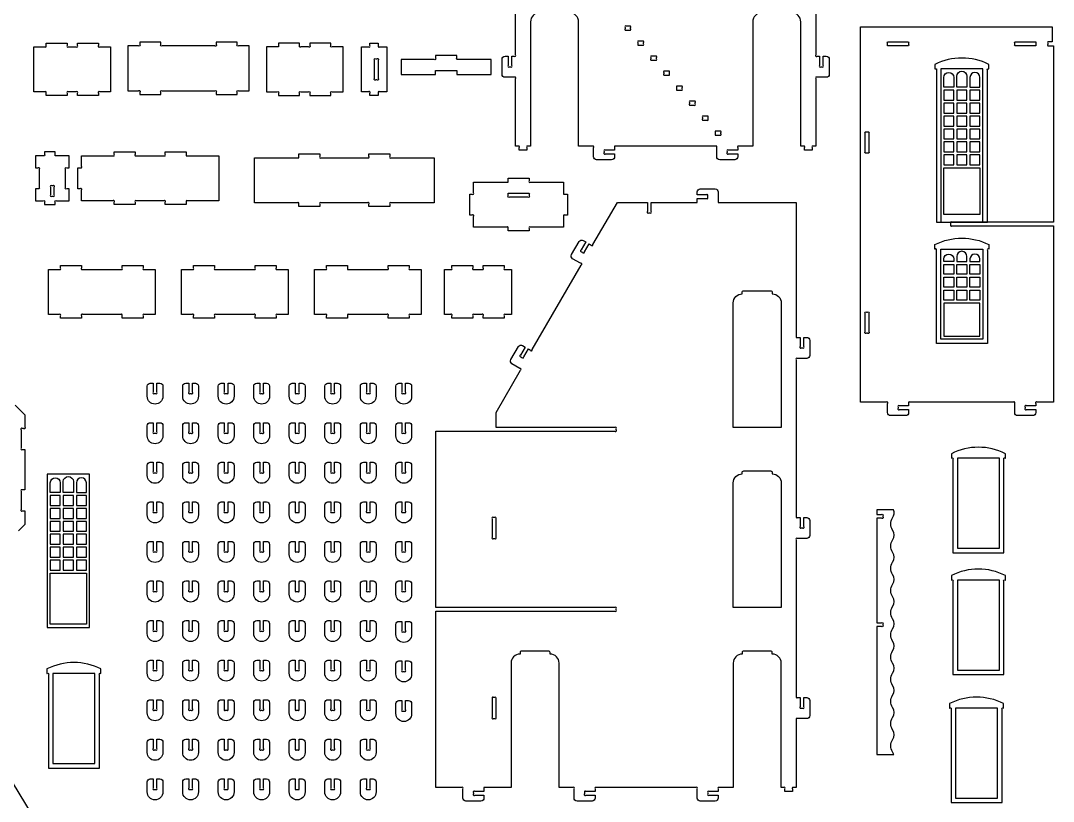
# Model space of a CAD drawing. Extents: x 40 to 213, y -58 to 93.
# Drawn here: x 144.1 to 212.9, y 8.4 to 60.5 of the extents above; entities that cross this region are included whole.
import ezdxf

# ---------------------------------------------------------------- set-up
doc = ezdxf.new("R2010")
doc.units = 0
doc.header["$MEASUREMENT"] = 0
doc.layers.get('0').update_dxf_attribs({"linetype": 'CONTINUOUS'})

msp = doc.modelspace()

# ---------------------------------------------------------------- linework, layer by layer
for points in [[(197.049, 68.607), (197.049, 58.183, 1), (197.137, 58.095), (197.299, 58.095), (197.299, 57.483, 1), (197.387, 57.395), (197.461, 57.395, 1), (197.549, 57.483), (197.549, 58.095), (197.749, 58.095, -0.414214), (197.949, 57.895), (197.949, 56.895, -0.414214), (197.749, 56.695), (197.137, 56.695, 1), (197.049, 56.607), (197.049, 52.095), (196.887, 52.095, 1), (196.799, 52.007), (196.799, 51.845), (196.299, 51.845), (196.299, 52.007, 1), (196.211, 52.095), (196.049, 52.095), (196.049, 60.395, 0.414214), (195.449, 60.995)], [(178.649, 60.995, 0.414214), (178.049, 60.395), (178.049, 52.095), (177.887, 52.095, 1), (177.799, 52.007), (177.799, 51.845), (177.299, 51.845), (177.299, 52.007, 1), (177.211, 52.095), (177.049, 52.095), (177.049, 56.607, 1), (176.961, 56.695), (176.349, 56.695, -0.414214), (176.149, 56.895), (176.149, 57.895, -0.414214), (176.349, 58.095), (176.549, 58.095), (176.549, 57.483, 1), (176.637, 57.395), (176.711, 57.395, 1), (176.799, 57.483), (176.799, 58.095), (176.961, 58.095, 1), (177.049, 58.183), (177.049, 63.845)], [(193.449, 60.995, 0.414214), (192.849, 60.395), (192.849, 52.095), (191.937, 52.095, 1), (191.849, 52.007), (191.849, 51.845), (191.237, 51.845, 1), (191.149, 51.757), (191.149, 51.683, 1), (191.237, 51.595), (191.849, 51.595), (191.849, 51.395, -0.414214), (191.649, 51.195), (190.649, 51.195, -0.414214), (190.449, 51.395), (190.449, 52.007, 1), (190.361, 52.095), (183.737, 52.095, 1), (183.649, 52.007), (183.649, 51.845), (183.037, 51.845, 1), (182.949, 51.757), (182.949, 51.683, 1), (183.037, 51.595), (183.649, 51.595), (183.649, 51.395, -0.414214), (183.449, 51.195), (182.449, 51.195, -0.414214), (182.249, 51.395), (182.249, 52.007, 1), (182.161, 52.095), (181.249, 52.095), (181.249, 60.395, 0.414214), (180.649, 60.995)], [(143.719, 34.844), (144.361, 34.202), (144.361, 33.383, -1), (144.272, 33.295), (144.199, 33.295, 1), (144.111, 33.207), (144.111, 31.983, 1), (144.199, 31.895), (144.361, 31.895), (144.361, 29.195), (144.199, 29.195, 1), (144.111, 29.106), (144.111, 27.883, 1), (144.199, 27.795), (144.361, 27.795), (144.361, 26.887), (143.944, 26.47)]]:
    msp.add_lwpolyline(points, format="xyb")
for points in [[(184.431, 59.845), (184.627, 59.845, 1), (184.716, 59.933), (184.716, 60.007, 1), (184.627, 60.095), (184.431, 60.095, 1), (184.342, 60.007), (184.342, 59.933, 1)], [(212.799, 59.05), (212.587, 59.05, 1), (212.499, 58.962), (212.499, 58.888, 1), (212.587, 58.8), (212.872, 58.8), (212.872, 47.05), (206.119, 47.05, 1), (206.031, 46.962), (206.031, 46.888, 1), (206.119, 46.8), (212.872, 46.8), (212.872, 35.05), (211.788, 35.05, 1), (211.699, 34.962), (211.699, 34.8), (211.088, 34.8, 1), (210.999, 34.712), (210.999, 34.638, 1), (211.088, 34.55), (211.699, 34.55), (211.699, 34.35, -0.414214), (211.499, 34.15), (210.499, 34.15, -0.414214), (210.299, 34.35), (210.299, 34.962, 1), (210.211, 35.05), (203.319, 35.05, 1), (203.231, 34.962), (203.231, 34.8), (202.619, 34.8, 1), (202.531, 34.712), (202.531, 34.638, 1), (202.619, 34.55), (203.231, 34.55), (203.231, 34.35, -0.414214), (203.031, 34.15), (202.031, 34.15, -0.414214), (201.831, 34.35), (201.831, 34.962, 1), (201.743, 35.05), (200.031, 35.05), (200.031, 60.05), (212.799, 60.05)], [(150.067, 55.728), (149.352, 55.728, 1), (149.264, 55.639), (149.264, 55.478), (147.864, 55.478), (147.864, 55.639, 1), (147.775, 55.728), (147.264, 55.728, 1), (147.176, 55.639), (147.176, 55.478), (145.776, 55.478), (145.776, 55.639, 1), (145.687, 55.728), (144.972, 55.728), (144.972, 58.728), (145.687, 58.728, 1), (145.776, 58.816), (145.776, 58.978), (147.176, 58.978), (147.176, 58.816, 1), (147.264, 58.728), (147.775, 58.728, 1), (147.864, 58.816), (147.864, 58.978), (149.264, 58.978), (149.264, 58.816, 1), (149.352, 58.728), (150.067, 58.728)], [(153.42, 55.545), (153.42, 55.707, -1), (153.509, 55.795), (157.02, 55.795, -1), (157.108, 55.707), (157.108, 55.545), (158.508, 55.545), (158.508, 55.707, -1), (158.596, 55.795), (159.312, 55.795), (159.312, 58.795), (158.596, 58.795, -1), (158.508, 58.884), (158.508, 59.045), (157.108, 59.045), (157.108, 58.884, -1), (157.02, 58.795), (153.509, 58.795, -1), (153.42, 58.884), (153.42, 59.045), (152.02, 59.045), (152.02, 58.884, -1), (151.932, 58.795), (151.217, 58.795), (151.217, 55.795), (151.932, 55.795, -1), (152.02, 55.707), (152.02, 55.545)], [(164.752, 55.478), (164.752, 55.639, -1), (164.841, 55.728), (165.556, 55.728), (165.556, 58.728), (164.841, 58.728, -1), (164.752, 58.816), (164.752, 58.978), (163.352, 58.978), (163.352, 58.816, -1), (163.264, 58.728), (162.753, 58.728, -1), (162.665, 58.816), (162.665, 58.978), (161.265, 58.978), (161.265, 58.728), (160.461, 58.728), (160.461, 55.728), (161.176, 55.728, -1), (161.265, 55.639), (161.265, 55.478), (162.665, 55.478), (162.665, 55.639, -1), (162.753, 55.728), (163.264, 55.728, -1), (163.352, 55.639), (163.352, 55.478)], [(168.466, 55.728), (167.994, 55.728, 1), (167.906, 55.639), (167.906, 55.478), (167.346, 55.478), (167.346, 55.639, 1), (167.258, 55.728), (166.787, 55.728), (166.787, 58.728), (167.258, 58.728, 1), (167.346, 58.816), (167.346, 58.978), (167.906, 58.978), (167.906, 58.816, 1), (167.994, 58.728), (168.466, 58.728)], [(185.201, 59.007), (185.201, 58.933, 1), (185.29, 58.845), (185.487, 58.845, 1), (185.575, 58.933), (185.575, 59.007, 1), (185.487, 59.095), (185.29, 59.095, 1)], [(201.919, 59.05), (203.143, 59.05, -1), (203.231, 58.962), (203.231, 58.888, -1), (203.143, 58.8), (201.919, 58.8, -1), (201.831, 58.888), (201.831, 58.962, -1)], [(211.611, 58.8), (210.388, 58.8, -1), (210.299, 58.888), (210.299, 58.962, -1), (210.388, 59.05), (211.611, 59.05, -1), (211.699, 58.962), (211.699, 58.888, -1)], [(167.906, 57.839), (167.906, 56.616, -1), (167.818, 56.528), (167.744, 56.528, -1), (167.656, 56.616), (167.656, 57.839, -1), (167.744, 57.928), (167.818, 57.928, -1)], [(171.728, 56.888), (171.728, 57.049, -1), (171.816, 57.138), (173.039, 57.138, -1), (173.128, 57.049), (173.128, 56.888), (175.428, 56.888), (175.428, 57.888), (173.216, 57.888, -1), (173.128, 57.976), (173.128, 58.138), (171.728, 58.138), (171.728, 57.976, -1), (171.639, 57.888), (169.428, 57.888), (169.428, 56.888)], [(186.434, 57.933), (186.434, 58.007, 1), (186.346, 58.095), (186.149, 58.095, 1), (186.061, 58.007), (186.061, 57.933, 1), (186.149, 57.845), (186.346, 57.845, 1)], [(204.978, 57.25), (204.989, 57.25, -1), (205.078, 57.162), (205.078, 47.05), (208.478, 47.05), (208.478, 57.162, -1), (208.566, 57.25), (208.578, 57.25), (208.578, 57.55, 0.238913), (204.978, 57.55)], [(187.008, 56.845), (187.205, 56.845, 1), (187.293, 56.933), (187.293, 57.007, 1), (187.205, 57.095), (187.008, 57.095, 1), (186.92, 57.007), (186.92, 56.933, 1)], [(206.438, 56.028), (206.438, 56.76, -1), (207.118, 56.76), (207.118, 56.028)], [(206.238, 56.688), (206.238, 56.028), (205.578, 56.028), (205.578, 56.688, -1)], [(207.318, 56.688), (207.318, 56.028), (207.978, 56.028), (207.978, 56.688, 1)], [(187.867, 55.845), (188.064, 55.845, 1), (188.152, 55.933), (188.152, 56.007, 1), (188.064, 56.095), (187.867, 56.095, 1), (187.779, 56.007), (187.779, 55.933, 1)], [(188.726, 54.845), (188.923, 54.845, 1), (189.011, 54.933), (189.011, 55.007, 1), (188.923, 55.095), (188.726, 55.095, 1), (188.638, 55.007), (188.638, 54.933, 1)], [(189.585, 53.845), (189.782, 53.845, 1), (189.87, 53.933), (189.87, 54.007, 1), (189.782, 54.095), (189.585, 54.095, 1), (189.497, 54.007), (189.497, 53.933, 1)], [(190.444, 52.845), (190.641, 52.845, 1), (190.729, 52.933), (190.729, 53.007, 1), (190.641, 53.095), (190.444, 53.095, 1), (190.356, 53.007), (190.356, 52.933, 1)], [(200.581, 52.962), (200.581, 51.738, -1), (200.493, 51.65), (200.456, 51.65), (200.419, 51.65, -1), (200.331, 51.738), (200.331, 52.962, -1), (200.419, 53.05), (200.493, 53.05, -1)], [(146.374, 48.22), (146.374, 48.382, -1), (146.463, 48.47), (147.324, 48.47), (147.324, 49.27), (147.163, 49.27, -1), (147.074, 49.358), (147.074, 50.582, -1), (147.163, 50.67), (147.324, 50.67), (147.324, 51.47), (146.463, 51.47, -1), (146.374, 51.558), (146.374, 51.72), (145.674, 51.72), (145.674, 51.558, -1), (145.586, 51.47), (145.074, 51.47), (145.074, 50.67), (145.236, 50.67, -1), (145.324, 50.582), (145.324, 49.358, -1), (145.236, 49.27), (145.074, 49.27), (145.074, 48.47), (145.586, 48.47, -1), (145.674, 48.382), (145.674, 48.22)], [(157.288, 48.47), (155.206, 48.47, 1), (155.118, 48.382), (155.118, 48.22), (153.718, 48.22), (153.718, 48.382, 1), (153.63, 48.47), (151.799, 48.47, 1), (151.71, 48.382), (151.71, 48.22), (150.31, 48.22), (150.31, 48.382, 1), (150.222, 48.47), (148.141, 48.47), (148.141, 49.182, 1), (148.052, 49.27), (147.891, 49.27), (147.891, 50.67), (148.052, 50.67, 1), (148.141, 50.758), (148.141, 51.47), (150.222, 51.47, 1), (150.31, 51.558), (150.31, 51.72), (151.71, 51.72), (151.71, 51.558, 1), (151.799, 51.47), (153.63, 51.47, 1), (153.718, 51.558), (153.718, 51.72), (155.118, 51.72), (155.118, 51.558, 1), (155.206, 51.47), (157.288, 51.47)], [(164.006, 51.585), (164.006, 51.424, 1), (164.094, 51.335), (167.184, 51.335, 1), (167.272, 51.424), (167.272, 51.585), (168.672, 51.585), (168.672, 51.424, 1), (168.761, 51.335), (171.621, 51.335), (171.621, 48.335), (168.761, 48.335, 1), (168.672, 48.247), (168.672, 48.085), (167.272, 48.085), (167.272, 48.247, 1), (167.184, 48.335), (164.094, 48.335, 1), (164.006, 48.247), (164.006, 48.085), (162.606, 48.085), (162.606, 48.247, 1), (162.518, 48.335), (159.658, 48.335), (159.658, 51.335), (162.518, 51.335, 1), (162.606, 51.424), (162.606, 51.585)], [(176.551, 46.463), (176.551, 46.625, 1), (176.463, 46.713), (174.251, 46.713), (174.251, 47.425, 1), (174.163, 47.513), (174.001, 47.513), (174.001, 48.913), (174.163, 48.913, 1), (174.251, 49.002), (174.251, 49.713), (176.463, 49.713, 1), (176.551, 49.802), (176.551, 49.963), (177.951, 49.963), (177.951, 49.802, 1), (178.039, 49.713), (180.251, 49.713), (180.251, 49.002, 1), (180.339, 48.913), (180.501, 48.913), (180.501, 47.513), (180.339, 47.513, 1), (180.251, 47.425), (180.251, 46.713), (178.039, 46.713, 1), (177.951, 46.625), (177.951, 46.463)], [(146.074, 49.382), (146.074, 48.858, 1), (146.163, 48.77), (146.236, 48.77, 1), (146.324, 48.858), (146.324, 49.382, 1), (146.236, 49.47), (146.163, 49.47, 1)], [(185.918, 47.663), (185.991, 47.663, 1), (186.08, 47.752), (186.08, 48.363), (189.147, 48.363), (189.147, 48.613), (189.758, 48.613, 1), (189.847, 48.702), (189.847, 48.775, 1), (189.758, 48.863), (189.147, 48.863), (189.147, 49.063, -0.414214), (189.347, 49.263), (190.347, 49.263, -0.414214), (190.547, 49.063), (190.547, 48.363), (195.747, 48.363), (195.747, 39.452, 1), (195.835, 39.363), (195.997, 39.363), (195.997, 38.752, 1), (196.085, 38.663), (196.158, 38.663, 1), (196.247, 38.752), (196.247, 39.363), (196.447, 39.363, -0.414214), (196.647, 39.163), (196.647, 38.163, -0.414214), (196.447, 37.963), (195.835, 37.963, 1), (195.747, 37.875), (195.747, 27.452, 1), (195.835, 27.363), (195.997, 27.363), (195.997, 26.752, 1), (196.085, 26.663), (196.158, 26.663, 1), (196.247, 26.752), (196.247, 27.363), (196.447, 27.363, -0.414214), (196.647, 27.163), (196.647, 26.163, -0.414214), (196.447, 25.963), (195.835, 25.963, 1), (195.747, 25.875), (195.747, 15.452, 1), (195.835, 15.363), (195.997, 15.363), (195.997, 14.752, 1), (196.085, 14.663), (196.158, 14.663, 1), (196.247, 14.752), (196.247, 15.363), (196.447, 15.363, -0.414214), (196.647, 15.163), (196.647, 14.163, -0.414214), (196.447, 13.963), (195.747, 13.963), (195.747, 9.363), (195.585, 9.363, 1), (195.497, 9.275), (195.497, 9.113), (194.997, 9.113), (194.997, 9.275, 1), (194.908, 9.363), (194.747, 9.363), (194.747, 17.663, 0.414214), (194.147, 18.263), (194.147, 18.363, 0.414214), (194.047, 18.463), (192.247, 18.463, 0.414214), (192.147, 18.363), (192.147, 18.263, 0.414214), (191.547, 17.663), (191.547, 9.363), (190.635, 9.363, 1), (190.547, 9.275), (190.547, 9.113), (189.935, 9.113, 1), (189.847, 9.025), (189.847, 8.952, 1), (189.935, 8.863), (190.547, 8.863), (190.547, 8.663, -0.414214), (190.347, 8.463), (189.347, 8.463, -0.414214), (189.147, 8.663), (189.147, 9.275, 1), (189.058, 9.363), (182.435, 9.363, 1), (182.347, 9.275), (182.347, 9.113), (181.735, 9.113, 1), (181.647, 9.025), (181.647, 8.952, 1), (181.735, 8.863), (182.347, 8.863), (182.347, 8.663, -0.414214), (182.147, 8.463), (181.147, 8.463, -0.414214), (180.947, 8.663), (180.947, 9.275, 1), (180.858, 9.363), (179.947, 9.363), (179.947, 17.663, 0.414214), (179.347, 18.263), (179.347, 18.363, 0.414214), (179.247, 18.463), (177.447, 18.463, 0.414214), (177.347, 18.363), (177.347, 18.263, 0.414214), (176.747, 17.663), (176.747, 9.363), (175.035, 9.363, 1), (174.947, 9.275), (174.947, 9.113), (174.335, 9.113, 1), (174.247, 9.025), (174.247, 8.952, 1), (174.335, 8.863), (174.947, 8.863), (174.947, 8.663, -0.414214), (174.747, 8.463), (173.747, 8.463, -0.414214), (173.547, 8.663), (173.547, 9.275, 1), (173.458, 9.363), (171.747, 9.363), (171.747, 21.113), (183.658, 21.113, 1), (183.747, 21.202), (183.747, 21.275, 1), (183.658, 21.363), (171.747, 21.363), (171.747, 33.113), (183.658, 33.113, 1), (183.747, 33.202), (183.747, 33.275, 1), (183.658, 33.363), (175.747, 33.363), (175.747, 34.363), (177.373, 37.181, 1), (177.341, 37.301), (176.811, 37.607, -0.414214), (176.738, 37.88), (177.238, 38.746, -0.414214), (177.511, 38.82), (177.684, 38.72), (177.379, 38.19, 1), (177.411, 38.069), (177.474, 38.033, 1), (177.595, 38.065), (177.901, 38.595), (178.041, 38.514, 1), (178.162, 38.546), (181.415, 44.181, 1), (181.382, 44.301), (180.853, 44.607, -0.414214), (180.78, 44.88), (181.28, 45.746, -0.414214), (181.553, 45.82), (181.726, 45.72), (181.42, 45.19, 1), (181.452, 45.069), (181.516, 45.033, 1), (181.637, 45.065), (181.942, 45.595), (182.082, 45.514, 1), (182.203, 45.546), (183.83, 48.363), (185.83, 48.363), (185.83, 47.752, 1)], [(177.863, 48.713), (176.639, 48.713, -1), (176.551, 48.802), (176.551, 48.875, -1), (176.639, 48.963), (177.863, 48.963, -1), (177.951, 48.875), (177.951, 48.802, -1)], [(208.578, 45.25), (208.566, 45.25, 1), (208.478, 45.162), (208.478, 38.95), (205.078, 38.95), (205.078, 45.162, 1), (204.989, 45.25), (204.978, 45.25), (204.978, 45.55, -0.238913), (208.578, 45.55)], [(206.238, 44.588), (206.238, 44.428), (205.578, 44.428), (205.578, 44.588, -1)], [(207.118, 44.428), (207.118, 44.76, 1), (206.438, 44.76), (206.438, 44.428)], [(207.318, 44.588), (207.318, 44.428), (207.978, 44.428), (207.978, 44.588, 1)], [(153.044, 40.895), (152.329, 40.895, 1), (152.241, 40.807), (152.241, 40.645), (150.841, 40.645), (150.841, 40.807, 1), (150.752, 40.895), (148.229, 40.895, 1), (148.14, 40.807), (148.14, 40.645), (146.74, 40.645), (146.74, 40.807, 1), (146.652, 40.895), (145.937, 40.895), (145.937, 43.895), (146.652, 43.895, 1), (146.74, 43.983), (146.74, 44.145), (148.14, 44.145), (148.14, 43.983, 1), (148.229, 43.895), (150.752, 43.895, 1), (150.841, 43.983), (150.841, 44.145), (152.241, 44.145), (152.241, 43.983, 1), (152.329, 43.895), (153.044, 43.895)], [(154.799, 43.895), (155.514, 43.895, 1), (155.603, 43.983), (155.603, 44.145), (157.003, 44.145), (157.003, 43.983, 1), (157.091, 43.895), (159.615, 43.895, 1), (159.703, 43.983), (159.703, 44.145), (161.103, 44.145), (161.103, 43.983, 1), (161.191, 43.895), (161.907, 43.895), (161.907, 40.895), (161.191, 40.895, 1), (161.103, 40.807), (161.103, 40.645), (159.703, 40.645), (159.703, 40.807, 1), (159.615, 40.895), (157.091, 40.895, 1), (157.003, 40.807), (157.003, 40.645), (155.603, 40.645), (155.603, 40.807, 1), (155.514, 40.895), (154.799, 40.895)], [(163.661, 43.895), (164.377, 43.895, 1), (164.465, 43.983), (164.465, 44.145), (165.865, 44.145), (165.865, 43.983, 1), (165.953, 43.895), (168.477, 43.895, 1), (168.565, 43.983), (168.565, 44.145), (169.965, 44.145), (169.965, 43.983, 1), (170.054, 43.895), (170.769, 43.895), (170.769, 40.895), (170.054, 40.895, 1), (169.965, 40.807), (169.965, 40.645), (168.565, 40.645), (168.565, 40.807, 1), (168.477, 40.895), (165.953, 40.895, 1), (165.865, 40.807), (165.865, 40.645), (164.465, 40.645), (164.465, 40.807, 1), (164.377, 40.895), (163.661, 40.895)], [(172.32, 43.895), (172.718, 43.895, 1), (172.807, 43.983), (172.807, 44.145), (174.207, 44.145), (174.207, 43.983, 1), (174.295, 43.895), (174.806, 43.895, 1), (174.894, 43.983), (174.894, 44.145), (176.294, 44.145), (176.294, 43.983, 1), (176.383, 43.895), (176.781, 43.895), (176.781, 40.895), (176.383, 40.895, 1), (176.294, 40.807), (176.294, 40.645), (174.894, 40.645), (174.894, 40.807, 1), (174.806, 40.895), (174.295, 40.895, 1), (174.207, 40.807), (174.207, 40.645), (172.807, 40.645), (172.807, 40.807, 1), (172.718, 40.895), (172.32, 40.895)], [(194.747, 41.663), (194.747, 33.363), (191.547, 33.363), (191.547, 41.663, -0.414214), (192.147, 42.263), (192.147, 42.363, -0.414214), (192.247, 42.463), (194.047, 42.463, -0.414214), (194.147, 42.363), (194.147, 42.263, -0.414214)], [(200.581, 40.962), (200.581, 39.738, -1), (200.493, 39.65), (200.456, 39.65), (200.419, 39.65, -1), (200.331, 39.738), (200.331, 40.962, -1), (200.419, 41.05), (200.493, 41.05, -1)], [(152.912, 36.315), (152.912, 35.704, 1), (153.001, 35.615), (153.074, 35.615, 1), (153.162, 35.704), (153.162, 36.315), (153.362, 36.315, -0.414214), (153.562, 36.115), (153.562, 35.44, -1), (152.512, 35.44), (152.512, 36.115, -0.414214), (152.712, 36.315)], [(155.279, 36.315), (155.279, 35.704, 1), (155.367, 35.615), (155.441, 35.615, 1), (155.529, 35.704), (155.529, 36.315), (155.729, 36.315, -0.414214), (155.929, 36.115), (155.929, 35.44, -1), (154.879, 35.44), (154.879, 36.115, -0.414214), (155.079, 36.315)], [(157.646, 36.315), (157.646, 35.704, 1), (157.734, 35.615), (157.807, 35.615, 1), (157.896, 35.704), (157.896, 36.315), (158.096, 36.315, -0.414214), (158.296, 36.115), (158.296, 35.44, -1), (157.246, 35.44), (157.246, 36.115, -0.414214), (157.446, 36.315)], [(160.012, 36.315), (160.012, 35.704, 1), (160.101, 35.615), (160.174, 35.615, 1), (160.262, 35.704), (160.262, 36.315), (160.462, 36.315, -0.414214), (160.662, 36.115), (160.662, 35.44, -1), (159.612, 35.44), (159.612, 36.115, -0.414214), (159.812, 36.315)], [(162.379, 36.315), (162.379, 35.704, 1), (162.467, 35.615), (162.54, 35.615, 1), (162.629, 35.704), (162.629, 36.315), (162.829, 36.315, -0.414214), (163.029, 36.115), (163.029, 35.44, -1), (161.979, 35.44), (161.979, 36.115, -0.414214), (162.179, 36.315)], [(164.745, 36.315), (164.745, 35.704, 1), (164.834, 35.615), (164.907, 35.615, 1), (164.995, 35.704), (164.995, 36.315), (165.195, 36.315, -0.414214), (165.395, 36.115), (165.395, 35.44, -1), (164.345, 35.44), (164.345, 36.115, -0.414214), (164.545, 36.315)], [(167.112, 36.315), (167.112, 35.704, 1), (167.2, 35.615), (167.274, 35.615, 1), (167.362, 35.704), (167.362, 36.315), (167.562, 36.315, -0.414214), (167.762, 36.115), (167.762, 35.44, -1), (166.712, 35.44), (166.712, 36.115, -0.414214), (166.912, 36.315)], [(169.479, 36.315), (169.479, 35.704, 1), (169.567, 35.615), (169.64, 35.615, 1), (169.729, 35.704), (169.729, 36.315), (169.929, 36.315, -0.414214), (170.129, 36.115), (170.129, 35.44, -1), (169.079, 35.44), (169.079, 36.115, -0.414214), (169.279, 36.315)], [(152.912, 33.678), (152.912, 33.067, 1), (153.001, 32.978), (153.074, 32.978, 1), (153.162, 33.067), (153.162, 33.678), (153.362, 33.678, -0.414214), (153.562, 33.478), (153.562, 32.803, -1), (152.512, 32.803), (152.512, 33.478, -0.414214), (152.712, 33.678)], [(155.279, 33.678), (155.279, 33.067, 1), (155.367, 32.978), (155.441, 32.978, 1), (155.529, 33.067), (155.529, 33.678), (155.729, 33.678, -0.414214), (155.929, 33.478), (155.929, 32.803, -1), (154.879, 32.803), (154.879, 33.478, -0.414214), (155.079, 33.678)], [(157.646, 33.678), (157.646, 33.067, 1), (157.734, 32.978), (157.807, 32.978, 1), (157.896, 33.067), (157.896, 33.678), (158.096, 33.678, -0.414214), (158.296, 33.478), (158.296, 32.803, -1), (157.246, 32.803), (157.246, 33.478, -0.414214), (157.446, 33.678)], [(160.012, 33.678), (160.012, 33.067, 1), (160.101, 32.978), (160.174, 32.978, 1), (160.262, 33.067), (160.262, 33.678), (160.462, 33.678, -0.414214), (160.662, 33.478), (160.662, 32.803, -1), (159.612, 32.803), (159.612, 33.478, -0.414214), (159.812, 33.678)], [(162.379, 33.678), (162.379, 33.067, 1), (162.467, 32.978), (162.54, 32.978, 1), (162.629, 33.067), (162.629, 33.678), (162.829, 33.678, -0.414214), (163.029, 33.478), (163.029, 32.803, -1), (161.979, 32.803), (161.979, 33.478, -0.414214), (162.179, 33.678)], [(164.745, 33.678), (164.745, 33.067, 1), (164.834, 32.978), (164.907, 32.978, 1), (164.995, 33.067), (164.995, 33.678), (165.195, 33.678, -0.414214), (165.395, 33.478), (165.395, 32.803, -1), (164.345, 32.803), (164.345, 33.478, -0.414214), (164.545, 33.678)], [(167.112, 33.678), (167.112, 33.067, 1), (167.2, 32.978), (167.274, 32.978, 1), (167.362, 33.067), (167.362, 33.678), (167.562, 33.678, -0.414214), (167.762, 33.478), (167.762, 32.803, -1), (166.712, 32.803), (166.712, 33.478, -0.414214), (166.912, 33.678)], [(169.479, 33.678), (169.479, 33.067, 1), (169.567, 32.978), (169.64, 32.978, 1), (169.729, 33.067), (169.729, 33.678), (169.929, 33.678, -0.414214), (170.129, 33.478), (170.129, 32.803, -1), (169.079, 32.803), (169.079, 33.478, -0.414214), (169.279, 33.678)], [(206.08, 31.313), (206.092, 31.313, -1), (206.18, 31.225), (206.18, 25.013), (209.58, 25.013), (209.58, 31.225, -1), (209.668, 31.313), (209.68, 31.313), (209.68, 31.613, 0.238913), (206.08, 31.613)], [(152.912, 31.041), (152.912, 30.43, 1), (153.001, 30.341), (153.074, 30.341, 1), (153.162, 30.43), (153.162, 31.041), (153.362, 31.041, -0.414214), (153.562, 30.841), (153.562, 30.166, -1), (152.512, 30.166), (152.512, 30.841, -0.414214), (152.712, 31.041)], [(155.279, 31.041), (155.279, 30.43, 1), (155.367, 30.341), (155.441, 30.341, 1), (155.529, 30.43), (155.529, 31.041), (155.729, 31.041, -0.414214), (155.929, 30.841), (155.929, 30.166, -1), (154.879, 30.166), (154.879, 30.841, -0.414214), (155.079, 31.041)], [(157.646, 31.041), (157.646, 30.43, 1), (157.734, 30.341), (157.807, 30.341, 1), (157.896, 30.43), (157.896, 31.041), (158.096, 31.041, -0.414214), (158.296, 30.841), (158.296, 30.166, -1), (157.246, 30.166), (157.246, 30.841, -0.414214), (157.446, 31.041)], [(160.012, 31.041), (160.012, 30.43, 1), (160.101, 30.341), (160.174, 30.341, 1), (160.262, 30.43), (160.262, 31.041), (160.462, 31.041, -0.414214), (160.662, 30.841), (160.662, 30.166, -1), (159.612, 30.166), (159.612, 30.841, -0.414214), (159.812, 31.041)], [(162.379, 31.041), (162.379, 30.43, 1), (162.467, 30.341), (162.54, 30.341, 1), (162.629, 30.43), (162.629, 31.041), (162.829, 31.041, -0.414214), (163.029, 30.841), (163.029, 30.166, -1), (161.979, 30.166), (161.979, 30.841, -0.414214), (162.179, 31.041)], [(164.745, 31.041), (164.745, 30.43, 1), (164.834, 30.341), (164.907, 30.341, 1), (164.995, 30.43), (164.995, 31.041), (165.195, 31.041, -0.414214), (165.395, 30.841), (165.395, 30.166, -1), (164.345, 30.166), (164.345, 30.841, -0.414214), (164.545, 31.041)], [(167.112, 31.041), (167.112, 30.43, 1), (167.2, 30.341), (167.274, 30.341, 1), (167.362, 30.43), (167.362, 31.041), (167.562, 31.041, -0.414214), (167.762, 30.841), (167.762, 30.166, -1), (166.712, 30.166), (166.712, 30.841, -0.414214), (166.912, 31.041)], [(169.479, 31.041), (169.479, 30.43, 1), (169.567, 30.341), (169.64, 30.341, 1), (169.729, 30.43), (169.729, 31.041), (169.929, 31.041, -0.414214), (170.129, 30.841), (170.129, 30.166, -1), (169.079, 30.166), (169.079, 30.841, -0.414214), (169.279, 31.041)], [(194.747, 29.663), (194.747, 21.363), (191.547, 21.363), (191.547, 29.663, -0.414214), (192.147, 30.263), (192.147, 30.363, -0.414214), (192.247, 30.463), (194.047, 30.463, -0.414214), (194.147, 30.363), (194.147, 30.263, -0.414214)], [(146.721, 29.681), (146.721, 29.021), (146.061, 29.021), (146.061, 29.681, -1)], [(146.921, 29.021), (146.921, 29.753, -1), (147.601, 29.753), (147.601, 29.021)], [(147.801, 29.681), (147.801, 29.021), (148.461, 29.021), (148.461, 29.681, 1)], [(152.912, 28.405), (152.912, 27.793, 1), (153.001, 27.705), (153.074, 27.705, 1), (153.162, 27.793), (153.162, 28.405), (153.362, 28.405, -0.414214), (153.562, 28.205), (153.562, 27.53, -1), (152.512, 27.53), (152.512, 28.205, -0.414214), (152.712, 28.405)], [(155.279, 28.405), (155.279, 27.793, 1), (155.367, 27.705), (155.441, 27.705, 1), (155.529, 27.793), (155.529, 28.405), (155.729, 28.405, -0.414214), (155.929, 28.205), (155.929, 27.53, -1), (154.879, 27.53), (154.879, 28.205, -0.414214), (155.079, 28.405)], [(157.646, 28.405), (157.646, 27.793, 1), (157.734, 27.705), (157.807, 27.705, 1), (157.896, 27.793), (157.896, 28.405), (158.096, 28.405, -0.414214), (158.296, 28.205), (158.296, 27.53, -1), (157.246, 27.53), (157.246, 28.205, -0.414214), (157.446, 28.405)], [(160.012, 28.405), (160.012, 27.793, 1), (160.101, 27.705), (160.174, 27.705, 1), (160.262, 27.793), (160.262, 28.405), (160.462, 28.405, -0.414214), (160.662, 28.205), (160.662, 27.53, -1), (159.612, 27.53), (159.612, 28.205, -0.414214), (159.812, 28.405)], [(162.379, 28.405), (162.379, 27.793, 1), (162.467, 27.705), (162.54, 27.705, 1), (162.629, 27.793), (162.629, 28.405), (162.829, 28.405, -0.414214), (163.029, 28.205), (163.029, 27.53, -1), (161.979, 27.53), (161.979, 28.205, -0.414214), (162.179, 28.405)], [(164.745, 28.405), (164.745, 27.793, 1), (164.834, 27.705), (164.907, 27.705, 1), (164.995, 27.793), (164.995, 28.405), (165.195, 28.405, -0.414214), (165.395, 28.205), (165.395, 27.53, -1), (164.345, 27.53), (164.345, 28.205, -0.414214), (164.545, 28.405)], [(167.112, 28.405), (167.112, 27.793, 1), (167.2, 27.705), (167.274, 27.705, 1), (167.362, 27.793), (167.362, 28.405), (167.562, 28.405, -0.414214), (167.762, 28.205), (167.762, 27.53, -1), (166.712, 27.53), (166.712, 28.205, -0.414214), (166.912, 28.405)], [(169.479, 28.405), (169.479, 27.793, 1), (169.567, 27.705), (169.64, 27.705, 1), (169.729, 27.793), (169.729, 28.405), (169.929, 28.405, -0.414214), (170.129, 28.205), (170.129, 27.53, -1), (169.079, 27.53), (169.079, 28.205, -0.414214), (169.279, 28.405)], [(202.241, 11.573, 0.076889), (202.165, 11.739, -0.300981), (202.165, 12.555, 0.300981), (202.165, 13.218, -0.300981), (202.165, 14.034, 0.300981), (202.165, 14.696, -0.300981), (202.165, 15.512, 0.300981), (202.165, 16.174, -0.300981), (202.165, 16.99, 0.300981), (202.165, 17.653, -0.300981), (202.165, 18.469, 0.300981), (202.165, 19.131, -0.300981), (202.165, 19.947, 0.300981), (202.165, 20.609, -0.300981), (202.165, 21.425, 0.300981), (202.165, 22.088, -0.300981), (202.165, 22.904, 0.300981), (202.165, 23.566, -0.300981), (202.165, 24.382, 0.300981), (202.165, 25.044, -0.300981), (202.165, 25.86, 0.300981), (202.165, 26.523, -0.300981), (202.165, 27.339, 0.236244), (202.229, 27.872), (201.122, 27.872), (201.122, 27.572), (201.433, 27.572, -1), (201.522, 27.483), (201.522, 27.41, -1), (201.433, 27.322), (201.122, 27.322), (201.122, 20.35), (201.433, 20.35, -1), (201.522, 20.262), (201.522, 20.188, -1), (201.433, 20.1), (201.122, 20.1), (201.122, 11.573)], [(175.497, 27.275), (175.497, 26.052, 1), (175.585, 25.963), (175.622, 25.963), (175.658, 25.963, 1), (175.747, 26.052), (175.747, 27.275, 1), (175.658, 27.363), (175.585, 27.363, 1)], [(152.912, 25.768), (152.912, 25.156, 1), (153.001, 25.068), (153.074, 25.068, 1), (153.162, 25.156), (153.162, 25.768), (153.362, 25.768, -0.414214), (153.562, 25.568), (153.562, 24.893, -1), (152.512, 24.893), (152.512, 25.568, -0.414214), (152.712, 25.768)], [(155.279, 25.768), (155.279, 25.156, 1), (155.367, 25.068), (155.441, 25.068, 1), (155.529, 25.156), (155.529, 25.768), (155.729, 25.768, -0.414214), (155.929, 25.568), (155.929, 24.893, -1), (154.879, 24.893), (154.879, 25.568, -0.414214), (155.079, 25.768)], [(157.646, 25.768), (157.646, 25.156, 1), (157.734, 25.068), (157.807, 25.068, 1), (157.896, 25.156), (157.896, 25.768), (158.096, 25.768, -0.414214), (158.296, 25.568), (158.296, 24.893, -1), (157.246, 24.893), (157.246, 25.568, -0.414214), (157.446, 25.768)], [(160.012, 25.768), (160.012, 25.156, 1), (160.101, 25.068), (160.174, 25.068, 1), (160.262, 25.156), (160.262, 25.768), (160.462, 25.768, -0.414214), (160.662, 25.568), (160.662, 24.893, -1), (159.612, 24.893), (159.612, 25.568, -0.414214), (159.812, 25.768)], [(162.379, 25.768), (162.379, 25.156, 1), (162.467, 25.068), (162.54, 25.068, 1), (162.629, 25.156), (162.629, 25.768), (162.829, 25.768, -0.414214), (163.029, 25.568), (163.029, 24.893, -1), (161.979, 24.893), (161.979, 25.568, -0.414214), (162.179, 25.768)], [(164.745, 25.768), (164.745, 25.156, 1), (164.834, 25.068), (164.907, 25.068, 1), (164.995, 25.156), (164.995, 25.768), (165.195, 25.768, -0.414214), (165.395, 25.568), (165.395, 24.893, -1), (164.345, 24.893), (164.345, 25.568, -0.414214), (164.545, 25.768)], [(167.112, 25.768), (167.112, 25.156, 1), (167.2, 25.068), (167.274, 25.068, 1), (167.362, 25.156), (167.362, 25.768), (167.562, 25.768, -0.414214), (167.762, 25.568), (167.762, 24.893, -1), (166.712, 24.893), (166.712, 25.568, -0.414214), (166.912, 25.768)], [(169.479, 25.768), (169.479, 25.156, 1), (169.567, 25.068), (169.64, 25.068, 1), (169.729, 25.156), (169.729, 25.768), (169.929, 25.768, -0.414214), (170.129, 25.568), (170.129, 24.893, -1), (169.079, 24.893), (169.079, 25.568, -0.414214), (169.279, 25.768)], [(206.08, 23.195), (206.092, 23.195, -1), (206.18, 23.107), (206.18, 16.895), (209.58, 16.895), (209.58, 23.107, -1), (209.668, 23.195), (209.68, 23.195), (209.68, 23.495, 0.238913), (206.08, 23.495)], [(152.912, 23.131), (152.912, 22.519, 1), (153.001, 22.431), (153.074, 22.431, 1), (153.162, 22.519), (153.162, 23.131), (153.362, 23.131, -0.414214), (153.562, 22.931), (153.562, 22.256, -1), (152.512, 22.256), (152.512, 22.931, -0.414214), (152.712, 23.131)], [(155.279, 23.131), (155.279, 22.519, 1), (155.367, 22.431), (155.441, 22.431, 1), (155.529, 22.519), (155.529, 23.131), (155.729, 23.131, -0.414214), (155.929, 22.931), (155.929, 22.256, -1), (154.879, 22.256), (154.879, 22.931, -0.414214), (155.079, 23.131)], [(157.646, 23.131), (157.646, 22.519, 1), (157.734, 22.431), (157.807, 22.431, 1), (157.896, 22.519), (157.896, 23.131), (158.096, 23.131, -0.414214), (158.296, 22.931), (158.296, 22.256, -1), (157.246, 22.256), (157.246, 22.931, -0.414214), (157.446, 23.131)], [(160.012, 23.131), (160.012, 22.519, 1), (160.101, 22.431), (160.174, 22.431, 1), (160.262, 22.519), (160.262, 23.131), (160.462, 23.131, -0.414214), (160.662, 22.931), (160.662, 22.256, -1), (159.612, 22.256), (159.612, 22.931, -0.414214), (159.812, 23.131)], [(162.379, 23.131), (162.379, 22.519, 1), (162.467, 22.431), (162.54, 22.431, 1), (162.629, 22.519), (162.629, 23.131), (162.829, 23.131, -0.414214), (163.029, 22.931), (163.029, 22.256, -1), (161.979, 22.256), (161.979, 22.931, -0.414214), (162.179, 23.131)], [(164.745, 23.131), (164.745, 22.519, 1), (164.834, 22.431), (164.907, 22.431, 1), (164.995, 22.519), (164.995, 23.131), (165.195, 23.131, -0.414214), (165.395, 22.931), (165.395, 22.256, -1), (164.345, 22.256), (164.345, 22.931, -0.414214), (164.545, 23.131)], [(167.112, 23.131), (167.112, 22.519, 1), (167.2, 22.431), (167.274, 22.431, 1), (167.362, 22.519), (167.362, 23.131), (167.562, 23.131, -0.414214), (167.762, 22.931), (167.762, 22.256, -1), (166.712, 22.256), (166.712, 22.931, -0.414214), (166.912, 23.131)], [(169.479, 23.131), (169.479, 22.519, 1), (169.567, 22.431), (169.64, 22.431, 1), (169.729, 22.519), (169.729, 23.131), (169.929, 23.131, -0.414214), (170.129, 22.931), (170.129, 22.256, -1), (169.079, 22.256), (169.079, 22.931, -0.414214), (169.279, 23.131)], [(152.912, 20.494), (152.912, 19.882, 1), (153.001, 19.794), (153.074, 19.794, 1), (153.162, 19.882), (153.162, 20.494), (153.362, 20.494, -0.414214), (153.562, 20.294), (153.562, 19.619, -1), (152.512, 19.619), (152.512, 20.294, -0.414214), (152.712, 20.494)], [(155.279, 20.494), (155.279, 19.882, 1), (155.367, 19.794), (155.441, 19.794, 1), (155.529, 19.882), (155.529, 20.494), (155.729, 20.494, -0.414214), (155.929, 20.294), (155.929, 19.619, -1), (154.879, 19.619), (154.879, 20.294, -0.414214), (155.079, 20.494)], [(157.646, 20.494), (157.646, 19.882, 1), (157.734, 19.794), (157.807, 19.794, 1), (157.896, 19.882), (157.896, 20.494), (158.096, 20.494, -0.414214), (158.296, 20.294), (158.296, 19.619, -1), (157.246, 19.619), (157.246, 20.294, -0.414214), (157.446, 20.494)], [(160.012, 20.494), (160.012, 19.882, 1), (160.101, 19.794), (160.174, 19.794, 1), (160.262, 19.882), (160.262, 20.494), (160.462, 20.494, -0.414214), (160.662, 20.294), (160.662, 19.619, -1), (159.612, 19.619), (159.612, 20.294, -0.414214), (159.812, 20.494)], [(162.379, 20.494), (162.379, 19.882, 1), (162.467, 19.794), (162.54, 19.794, 1), (162.629, 19.882), (162.629, 20.494), (162.829, 20.494, -0.414214), (163.029, 20.294), (163.029, 19.619, -1), (161.979, 19.619), (161.979, 20.294, -0.414214), (162.179, 20.494)], [(164.745, 20.494), (164.745, 19.882, 1), (164.834, 19.794), (164.907, 19.794, 1), (164.995, 19.882), (164.995, 20.494), (165.195, 20.494, -0.414214), (165.395, 20.294), (165.395, 19.619, -1), (164.345, 19.619), (164.345, 20.294, -0.414214), (164.545, 20.494)], [(167.112, 20.494), (167.112, 19.882, 1), (167.2, 19.794), (167.274, 19.794, 1), (167.362, 19.882), (167.362, 20.494), (167.562, 20.494, -0.414214), (167.762, 20.294), (167.762, 19.619, -1), (166.712, 19.619), (166.712, 20.294, -0.414214), (166.912, 20.494)], [(169.479, 20.441), (169.479, 19.83, 1), (169.567, 19.741), (169.64, 19.741, 1), (169.729, 19.83), (169.729, 20.441), (169.929, 20.441, -0.414214), (170.129, 20.241), (170.129, 19.566, -1), (169.079, 19.566), (169.079, 20.241, -0.414214), (169.279, 20.441)], [(145.834, 16.968), (145.846, 16.968, -1), (145.934, 16.879), (145.934, 10.668), (149.334, 10.668), (149.334, 16.879, -1), (149.423, 16.968), (149.434, 16.968), (149.434, 17.268, 0.238913), (145.834, 17.268)], [(152.912, 17.857), (152.912, 17.246, 1), (153.001, 17.157), (153.074, 17.157, 1), (153.162, 17.246), (153.162, 17.857), (153.362, 17.857, -0.414214), (153.562, 17.657), (153.562, 16.982, -1), (152.512, 16.982), (152.512, 17.657, -0.414214), (152.712, 17.857)], [(155.279, 17.857), (155.279, 17.246, 1), (155.367, 17.157), (155.441, 17.157, 1), (155.529, 17.246), (155.529, 17.857), (155.729, 17.857, -0.414214), (155.929, 17.657), (155.929, 16.982, -1), (154.879, 16.982), (154.879, 17.657, -0.414214), (155.079, 17.857)], [(157.646, 17.857), (157.646, 17.246, 1), (157.734, 17.157), (157.807, 17.157, 1), (157.896, 17.246), (157.896, 17.857), (158.096, 17.857, -0.414214), (158.296, 17.657), (158.296, 16.982, -1), (157.246, 16.982), (157.246, 17.657, -0.414214), (157.446, 17.857)], [(160.012, 17.857), (160.012, 17.246, 1), (160.101, 17.157), (160.174, 17.157, 1), (160.262, 17.246), (160.262, 17.857), (160.462, 17.857, -0.414214), (160.662, 17.657), (160.662, 16.982, -1), (159.612, 16.982), (159.612, 17.657, -0.414214), (159.812, 17.857)], [(162.379, 17.857), (162.379, 17.246, 1), (162.467, 17.157), (162.54, 17.157, 1), (162.629, 17.246), (162.629, 17.857), (162.829, 17.857, -0.414214), (163.029, 17.657), (163.029, 16.982, -1), (161.979, 16.982), (161.979, 17.657, -0.414214), (162.179, 17.857)], [(164.745, 17.857), (164.745, 17.246, 1), (164.834, 17.157), (164.907, 17.157, 1), (164.995, 17.246), (164.995, 17.857), (165.195, 17.857, -0.414214), (165.395, 17.657), (165.395, 16.982, -1), (164.345, 16.982), (164.345, 17.657, -0.414214), (164.545, 17.857)], [(167.112, 17.857), (167.112, 17.246, 1), (167.2, 17.157), (167.274, 17.157, 1), (167.362, 17.246), (167.362, 17.857), (167.562, 17.857, -0.414214), (167.762, 17.657), (167.762, 16.982, -1), (166.712, 16.982), (166.712, 17.657, -0.414214), (166.912, 17.857)], [(169.479, 17.804), (169.479, 17.193, 1), (169.567, 17.104), (169.64, 17.104, 1), (169.729, 17.193), (169.729, 17.804), (169.929, 17.804, -0.414214), (170.129, 17.604), (170.129, 16.929, -1), (169.079, 16.929), (169.079, 17.604, -0.414214), (169.279, 17.804)], [(152.912, 15.22), (152.912, 14.609, 1), (153.001, 14.52), (153.074, 14.52, 1), (153.162, 14.609), (153.162, 15.22), (153.362, 15.22, -0.414214), (153.562, 15.02), (153.562, 14.345, -1), (152.512, 14.345), (152.512, 15.02, -0.414214), (152.712, 15.22)], [(155.279, 15.22), (155.279, 14.609, 1), (155.367, 14.52), (155.441, 14.52, 1), (155.529, 14.609), (155.529, 15.22), (155.729, 15.22, -0.414214), (155.929, 15.02), (155.929, 14.345, -1), (154.879, 14.345), (154.879, 15.02, -0.414214), (155.079, 15.22)], [(157.646, 15.22), (157.646, 14.609, 1), (157.734, 14.52), (157.807, 14.52, 1), (157.896, 14.609), (157.896, 15.22), (158.096, 15.22, -0.414214), (158.296, 15.02), (158.296, 14.345, -1), (157.246, 14.345), (157.246, 15.02, -0.414214), (157.446, 15.22)], [(160.012, 15.22), (160.012, 14.609, 1), (160.101, 14.52), (160.174, 14.52, 1), (160.262, 14.609), (160.262, 15.22), (160.462, 15.22, -0.414214), (160.662, 15.02), (160.662, 14.345, -1), (159.612, 14.345), (159.612, 15.02, -0.414214), (159.812, 15.22)], [(162.379, 15.22), (162.379, 14.609, 1), (162.467, 14.52), (162.54, 14.52, 1), (162.629, 14.609), (162.629, 15.22), (162.829, 15.22, -0.414214), (163.029, 15.02), (163.029, 14.345, -1), (161.979, 14.345), (161.979, 15.02, -0.414214), (162.179, 15.22)], [(164.745, 15.22), (164.745, 14.609, 1), (164.834, 14.52), (164.907, 14.52, 1), (164.995, 14.609), (164.995, 15.22), (165.195, 15.22, -0.414214), (165.395, 15.02), (165.395, 14.345, -1), (164.345, 14.345), (164.345, 15.02, -0.414214), (164.545, 15.22)], [(167.112, 15.22), (167.112, 14.609, 1), (167.2, 14.52), (167.274, 14.52, 1), (167.362, 14.609), (167.362, 15.22), (167.562, 15.22, -0.414214), (167.762, 15.02), (167.762, 14.345, -1), (166.712, 14.345), (166.712, 15.02, -0.414214), (166.912, 15.22)], [(169.479, 15.167), (169.479, 14.556, 1), (169.567, 14.467), (169.64, 14.467, 1), (169.729, 14.556), (169.729, 15.167), (169.929, 15.167, -0.414214), (170.129, 14.967), (170.129, 14.292, -1), (169.079, 14.292), (169.079, 14.967, -0.414214), (169.279, 15.167)], [(175.497, 15.275), (175.497, 14.052, 1), (175.585, 13.963), (175.622, 13.963), (175.658, 13.963, 1), (175.747, 14.052), (175.747, 15.275, 1), (175.658, 15.363), (175.585, 15.363, 1)], [(205.955, 14.664), (205.967, 14.664, -1), (206.055, 14.576), (206.055, 8.364), (209.455, 8.364), (209.455, 14.576, -1), (209.543, 14.664), (209.555, 14.664), (209.555, 14.964, 0.238913), (205.955, 14.964)], [(152.912, 12.583), (152.912, 11.972, 1), (153.001, 11.883), (153.074, 11.883, 1), (153.162, 11.972), (153.162, 12.583), (153.362, 12.583, -0.414214), (153.562, 12.383), (153.562, 11.708, -1), (152.512, 11.708), (152.512, 12.383, -0.414214), (152.712, 12.583)], [(155.279, 12.583), (155.279, 11.972, 1), (155.367, 11.883), (155.441, 11.883, 1), (155.529, 11.972), (155.529, 12.583), (155.729, 12.583, -0.414214), (155.929, 12.383), (155.929, 11.708, -1), (154.879, 11.708), (154.879, 12.383, -0.414214), (155.079, 12.583)], [(157.646, 12.583), (157.646, 11.972, 1), (157.734, 11.883), (157.807, 11.883, 1), (157.896, 11.972), (157.896, 12.583), (158.096, 12.583, -0.414214), (158.296, 12.383), (158.296, 11.708, -1), (157.246, 11.708), (157.246, 12.383, -0.414214), (157.446, 12.583)], [(160.012, 12.583), (160.012, 11.972, 1), (160.101, 11.883), (160.174, 11.883, 1), (160.262, 11.972), (160.262, 12.583), (160.462, 12.583, -0.414214), (160.662, 12.383), (160.662, 11.708, -1), (159.612, 11.708), (159.612, 12.383, -0.414214), (159.812, 12.583)], [(162.379, 12.583), (162.379, 11.972, 1), (162.467, 11.883), (162.54, 11.883, 1), (162.629, 11.972), (162.629, 12.583), (162.829, 12.583, -0.414214), (163.029, 12.383), (163.029, 11.708, -1), (161.979, 11.708), (161.979, 12.383, -0.414214), (162.179, 12.583)], [(164.745, 12.583), (164.745, 11.972, 1), (164.834, 11.883), (164.907, 11.883, 1), (164.995, 11.972), (164.995, 12.583), (165.195, 12.583, -0.414214), (165.395, 12.383), (165.395, 11.708, -1), (164.345, 11.708), (164.345, 12.383, -0.414214), (164.545, 12.583)], [(167.112, 12.583), (167.112, 11.972, 1), (167.2, 11.883), (167.274, 11.883, 1), (167.362, 11.972), (167.362, 12.583), (167.562, 12.583, -0.414214), (167.762, 12.383), (167.762, 11.708, -1), (166.712, 11.708), (166.712, 12.383, -0.414214), (166.912, 12.583)], [(152.912, 9.947), (152.912, 9.335, 1), (153.001, 9.247), (153.074, 9.247, 1), (153.162, 9.335), (153.162, 9.947), (153.362, 9.947, -0.414214), (153.562, 9.747), (153.562, 9.072, -1), (152.512, 9.072), (152.512, 9.747, -0.414214), (152.712, 9.947)], [(155.279, 9.947), (155.279, 9.335, 1), (155.367, 9.247), (155.441, 9.247, 1), (155.529, 9.335), (155.529, 9.947), (155.729, 9.947, -0.414214), (155.929, 9.747), (155.929, 9.072, -1), (154.879, 9.072), (154.879, 9.747, -0.414214), (155.079, 9.947)], [(157.646, 9.947), (157.646, 9.335, 1), (157.734, 9.247), (157.807, 9.247, 1), (157.896, 9.335), (157.896, 9.947), (158.096, 9.947, -0.414214), (158.296, 9.747), (158.296, 9.072, -1), (157.246, 9.072), (157.246, 9.747, -0.414214), (157.446, 9.947)], [(160.012, 9.947), (160.012, 9.335, 1), (160.101, 9.247), (160.174, 9.247, 1), (160.262, 9.335), (160.262, 9.947), (160.462, 9.947, -0.414214), (160.662, 9.747), (160.662, 9.072, -1), (159.612, 9.072), (159.612, 9.747, -0.414214), (159.812, 9.947)], [(162.379, 9.947), (162.379, 9.335, 1), (162.467, 9.247), (162.54, 9.247, 1), (162.629, 9.335), (162.629, 9.947), (162.829, 9.947, -0.414214), (163.029, 9.747), (163.029, 9.072, -1), (161.979, 9.072), (161.979, 9.747, -0.414214), (162.179, 9.947)], [(164.745, 9.947), (164.745, 9.335, 1), (164.834, 9.247), (164.907, 9.247, 1), (164.995, 9.335), (164.995, 9.947), (165.195, 9.947, -0.414214), (165.395, 9.747), (165.395, 9.072, -1), (164.345, 9.072), (164.345, 9.747, -0.414214), (164.545, 9.947)], [(167.112, 9.947), (167.112, 9.335, 1), (167.2, 9.247), (167.274, 9.247, 1), (167.362, 9.335), (167.362, 9.947), (167.562, 9.947, -0.414214), (167.762, 9.747), (167.762, 9.072, -1), (166.712, 9.072), (166.712, 9.747, -0.414214), (166.912, 9.947)]]:
    msp.add_lwpolyline(points, format="xyb", close=True)
for points in [[(208.178, 57.25), (205.378, 57.25), (205.378, 47.05), (208.178, 47.05)], [(205.578, 55.168), (206.238, 55.168), (206.238, 55.828), (205.578, 55.828)], [(206.438, 55.168), (207.118, 55.168), (207.118, 55.828), (206.438, 55.828)], [(207.318, 55.168), (207.978, 55.168), (207.978, 55.828), (207.318, 55.828)], [(205.578, 54.308), (206.238, 54.308), (206.238, 54.968), (205.578, 54.968)], [(206.438, 54.308), (207.118, 54.308), (207.118, 54.968), (206.438, 54.968)], [(207.318, 54.308), (207.978, 54.308), (207.978, 54.968), (207.318, 54.968)], [(205.578, 53.448), (206.238, 53.448), (206.238, 54.108), (205.578, 54.108)], [(206.438, 53.448), (207.118, 53.448), (207.118, 54.108), (206.438, 54.108)], [(207.318, 53.448), (207.978, 53.448), (207.978, 54.108), (207.318, 54.108)], [(205.578, 52.588), (206.238, 52.588), (206.238, 53.248), (205.578, 53.248)], [(206.438, 52.588), (207.118, 52.588), (207.118, 53.248), (206.438, 53.248)], [(207.318, 52.588), (207.978, 52.588), (207.978, 53.248), (207.318, 53.248)], [(205.578, 51.728), (206.238, 51.728), (206.238, 52.388), (205.578, 52.388)], [(206.438, 51.728), (207.118, 51.728), (207.118, 52.388), (206.438, 52.388)], [(207.318, 51.728), (207.978, 51.728), (207.978, 52.388), (207.318, 52.388)], [(205.578, 50.868), (206.238, 50.868), (206.238, 51.528), (205.578, 51.528)], [(206.438, 50.868), (207.118, 50.868), (207.118, 51.528), (206.438, 51.528)], [(207.318, 50.868), (207.978, 50.868), (207.978, 51.528), (207.318, 51.528)], [(205.578, 50.668), (207.978, 50.668), (207.978, 47.55), (205.578, 47.55)], [(205.378, 45.25), (208.178, 45.25), (208.178, 39.25), (205.378, 39.25)], [(206.238, 43.568), (205.578, 43.568), (205.578, 44.228), (206.238, 44.228)], [(207.118, 43.568), (206.438, 43.568), (206.438, 44.228), (207.118, 44.228)], [(207.978, 43.568), (207.318, 43.568), (207.318, 44.228), (207.978, 44.228)], [(206.238, 42.708), (205.578, 42.708), (205.578, 43.368), (206.238, 43.368)], [(207.118, 42.708), (206.438, 42.708), (206.438, 43.368), (207.118, 43.368)], [(207.978, 42.708), (207.318, 42.708), (207.318, 43.368), (207.978, 43.368)], [(206.238, 41.848), (205.578, 41.848), (205.578, 42.508), (206.238, 42.508)], [(207.118, 41.848), (206.438, 41.848), (206.438, 42.508), (207.118, 42.508)], [(207.978, 41.848), (207.318, 41.848), (207.318, 42.508), (207.978, 42.508)], [(205.578, 39.45), (207.978, 39.45), (207.978, 41.648), (205.578, 41.648)], [(209.28, 31.313), (206.48, 31.313), (206.48, 25.313), (209.28, 25.313)], [(148.661, 30.243), (145.861, 30.243), (145.861, 20.043), (148.661, 20.043)], [(146.061, 28.161), (146.721, 28.161), (146.721, 28.821), (146.061, 28.821)], [(146.921, 28.161), (147.601, 28.161), (147.601, 28.821), (146.921, 28.821)], [(147.801, 28.161), (148.461, 28.161), (148.461, 28.821), (147.801, 28.821)], [(146.061, 27.301), (146.721, 27.301), (146.721, 27.961), (146.061, 27.961)], [(146.921, 27.301), (147.601, 27.301), (147.601, 27.961), (146.921, 27.961)], [(147.801, 27.301), (148.461, 27.301), (148.461, 27.961), (147.801, 27.961)], [(146.061, 26.441), (146.721, 26.441), (146.721, 27.101), (146.061, 27.101)], [(146.921, 26.441), (147.601, 26.441), (147.601, 27.101), (146.921, 27.101)], [(147.801, 26.441), (148.461, 26.441), (148.461, 27.101), (147.801, 27.101)], [(146.061, 25.581), (146.721, 25.581), (146.721, 26.241), (146.061, 26.241)], [(146.921, 25.581), (147.601, 25.581), (147.601, 26.241), (146.921, 26.241)], [(147.801, 25.581), (148.461, 25.581), (148.461, 26.241), (147.801, 26.241)], [(146.061, 24.721), (146.721, 24.721), (146.721, 25.381), (146.061, 25.381)], [(146.921, 24.721), (147.601, 24.721), (147.601, 25.381), (146.921, 25.381)], [(147.801, 24.721), (148.461, 24.721), (148.461, 25.381), (147.801, 25.381)], [(146.061, 23.861), (146.721, 23.861), (146.721, 24.521), (146.061, 24.521)], [(146.921, 23.861), (147.601, 23.861), (147.601, 24.521), (146.921, 24.521)], [(147.801, 23.861), (148.461, 23.861), (148.461, 24.521), (147.801, 24.521)], [(146.061, 23.661), (148.461, 23.661), (148.461, 20.243), (146.061, 20.243)], [(209.28, 23.195), (206.48, 23.195), (206.48, 17.195), (209.28, 17.195)], [(149.034, 16.968), (146.234, 16.968), (146.234, 10.968), (149.034, 10.968)], [(209.155, 14.664), (206.355, 14.664), (206.355, 8.664), (209.155, 8.664)], [(143.589, 4.977), (143.589, -5.625), (130.821, -5.625), (130.821, 10.337), (143.144, 10.337), (144.786, 7.633)]]:
    msp.add_lwpolyline(points, close=True)

doc.saveas('drawing.dxf')
